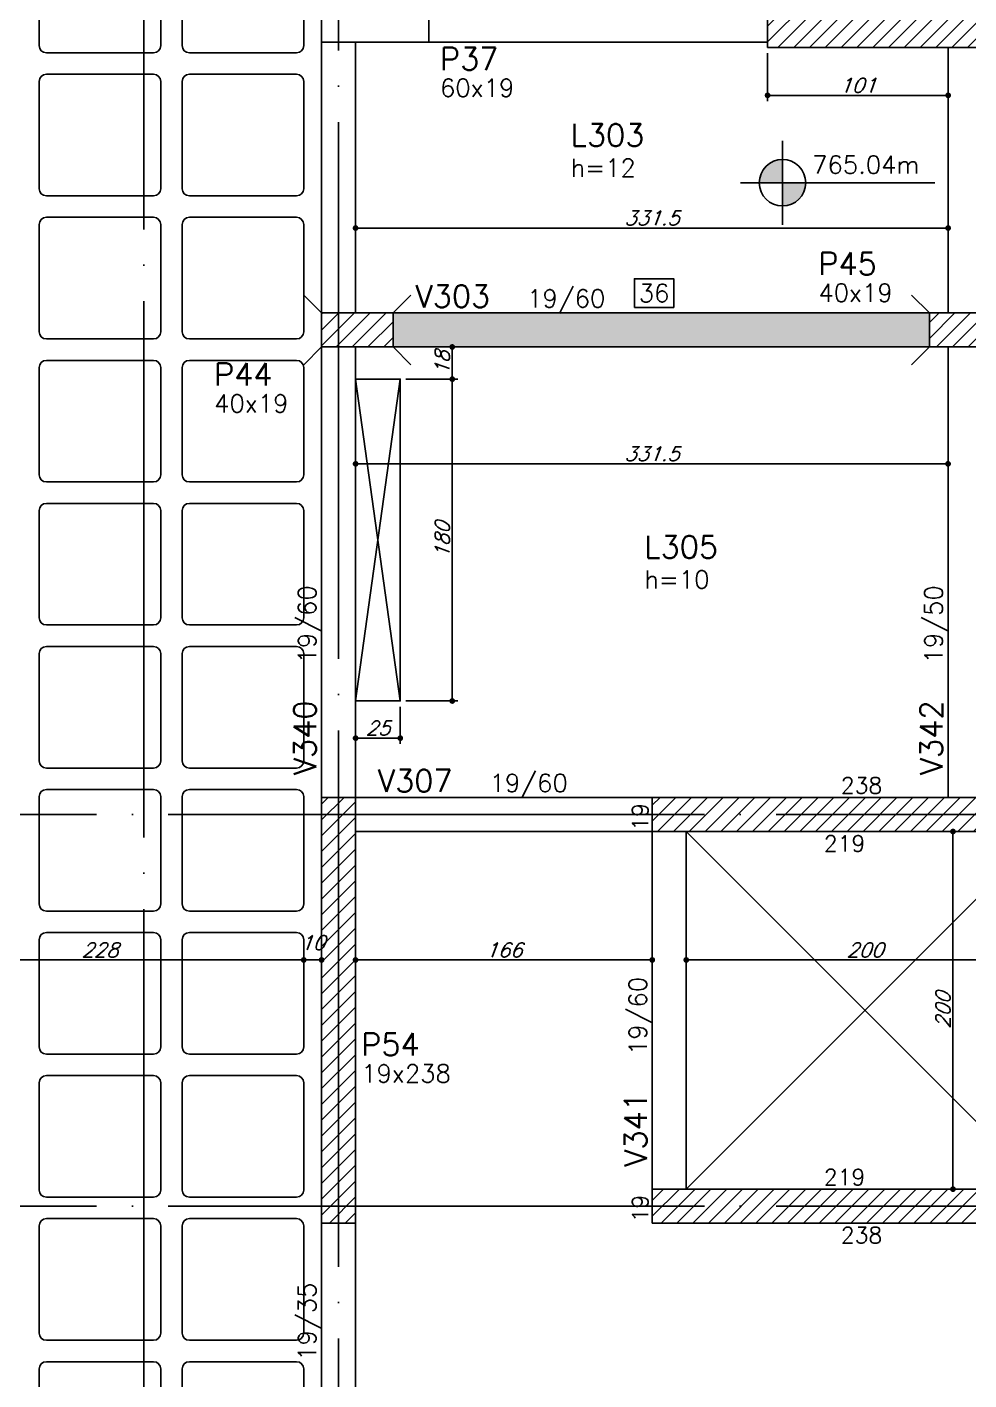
# Model space of a CAD drawing. Header units: millimetres. Extents: x -4107 to 5538, y -2094 to 2406.
# Drawn here: x -384 to 143, y 558 to 1314 of the extents above; entities that cross this region are included whole.
import ezdxf
from ezdxf.enums import TextEntityAlignment as Align

# ---------------------------------------------------------------- set-up
doc = ezdxf.new("R2010")
doc.units = ezdxf.units.MM
doc.header["$LTSCALE"] = 50
doc.linetypes.add('EIXO', pattern=[6.8, 6, -0.4, 0, -0.4])
for name, color, linetype in [('251', 5, 'Continuous'), ('F-COTAS', 106, 'Continuous'), ('F-COTAS-FUROS', 50, 'Continuous'), ('F-CUBETA', 1, 'Continuous'), ('F-DESNIVEL-1', 254, 'Continuous'), ('F-EIXO', 12, 'EIXO'), ('F-LAJES-DIM', 2, 'Continuous'), ('F-LAJES-NOME', 4, 'Continuous'), ('F-NÍVEL-PLANTA', 2, 'Continuous'), ('F-PILARES-DIM', 172, 'Continuous'), ('F-PILARES-HACH', 174, 'Continuous'), ('F-PILARES-M', 170, 'Continuous'), ('F-PILARES-N', 170, 'Continuous'), ('F-PILARES-NASCE', 4, 'Continuous'), ('F-PILARES-NOME', 170, 'Continuous'), ('F-PILARES-S', 170, 'Continuous'), ('F-TEXTO', 6, 'Continuous'), ('F-VIGAS', 3, 'Continuous'), ('F-VIGAS-DIM', 2, 'Continuous'), ('F-VIGAS-NOME', 4, 'Continuous'), ('F-VÃO', 1, 'Continuous')]:
    doc.layers.add(name, color=color, linetype=linetype)
doc.styles.add('CP-TEXT-INCL', font='simplex.shx', dxfattribs={"oblique": 20})
doc.styles.add('MCP', font='simplex.shx')
doc.styles.add('ROMANS', font='simplex.shx')
doc.dimstyles.new('CP-COTAS-50', dxfattribs={"dimscale": 0.64, "dimtxt": 12.5, "dimasz": 5, "dimexe": 5, "dimexo": 5, "dimgap": 2.5, "dimtad": 1, "dimdec": 1, "dimdsep": 46, "dimtxsty": 'CP-TEXT-INCL', "dimblk1": 'DOT', "dimblk2": 'DOT', "dimsah": 1, "dimcen": 9, "dimclrd": 256, "dimclre": 256, "dimclrt": 256, "dimadec": 0, "dimazin": 0, "dimtfac": 1, "dimtdec": 1, "dimtmove": 2, "dimatfit": 3, "dimldrblk": 'DOT', "dimfxl": 0, "dimtolj": 1, "dimarcsym": 0})
pattern_1 = [(45, (0, -5000), (-4.4194174, 4.4194174), [])]

# ---------------------------------------------------------------- blocks, each defined once
blk = doc.blocks.new('_VAONER063650636500869008690')
at = {"layer": '251', "color": 1}
for p, q in [((30, 34), (-30, 34)), ((-34, 30), (-34, -30)), ((34, -30), (34, 30)), ((-30, -34), (30, -34))]:
    blk.add_line(p, q, dxfattribs=at)
for centre, start, end in [((-30, 30), 90, 180), ((30, 30), 0, 90), ((-30, -30), 180, 270), ((30, -30), 270, 0)]:
    blk.add_arc(centre, 4, start, end, dxfattribs=at)
blk = doc.blocks.new('*U9')
at = {"layer": 'F-VIGAS-DIM', "color": 1}
blk.add_lwpolyline([(0, 0), (22, 0), (22, 16), (0, 16)], close=True, dxfattribs=at)
at = {"layer": 'F-VIGAS-DIM', "style": 'MCP'}
blk.add_attdef('DIM', text='', height=10, dxfattribs=at).set_placement((11, 8), align=Align.MIDDLE_CENTER)
blk = doc.blocks.new('Nível - Planta')
at = {"layer": 'F-NÍVEL-PLANTA'}
h = blk.add_hatch(color=71, dxfattribs=at)
h.paths.add_polyline_path([(0, 0), (0, 0.26, 0.414214), (-0.26, 0)])
h.paths.add_polyline_path([(0.26, 0), (0, 0), (0, -0.26, 0.414214)])
for p, q in [((0, -0.469), (0, 0.469)), ((-0.469, 0), (1.704, 0))]:
    blk.add_line(p, q, dxfattribs=at)
blk.add_circle((0, 0), 0.26, dxfattribs=at)
at = {"layer": 'F-TEXTO', "color": 3, "style": 'MCP'}
blk.add_attdef('NÍVEL', (0.333, 0.102), '', height=0.2, dxfattribs=at)
blk = doc.blocks.new('*U13')
at = {"layer": 'F-EIXO'}
blk.add_line((0, 0), (7397, 0), dxfattribs=at)
at = {"layer": 'F-TEXTO', "style": 'ROMANS'}
blk.add_attdef('EIXO', text='', height=17.5, dxfattribs=at).set_placement((-28.2072, 0), align=Align.MIDDLE_CENTER)
blk = doc.blocks.new('*U15')
at = {"layer": 'F-EIXO'}
blk.add_line((0, 0), (0, -3377.88), dxfattribs=at)
at = {"layer": 'F-TEXTO', "style": 'ROMANS'}
blk.add_attdef('EIXO', text='', height=17.5, rotation=360, dxfattribs=at).set_placement((0, 28.21), align=Align.MIDDLE_CENTER)
blk = doc.blocks.new('*U16')
at = {"layer": 'F-EIXO'}
blk.add_line((0, 0), (0, -3477.88), dxfattribs=at)
at = {"layer": 'F-TEXTO', "style": 'ROMANS'}
blk.add_attdef('EIXO', text='', height=17.5, rotation=360, dxfattribs=at).set_placement((0, 28.21), align=Align.MIDDLE_CENTER)
blk = doc.blocks.new('*U128')
at = {"layer": 'F-VÃO'}
for p, q in [((0, 0), (25, 180)), ((0, 180), (25, 0))]:
    blk.add_line(p, q, dxfattribs=at)
at = {"layer": 'F-VÃO', "color": 3}
blk.add_lwpolyline([(0, 0), (25, 0), (25, 180), (0, 180)], close=True, dxfattribs=at)
blk = doc.blocks.new('_DOT')
at = {"color": 0, "linetype": 'ByBlock'}
blk.add_line((-0.5, 0), (-1, 0), dxfattribs=at)
at = {"color": 0, "linetype": 'ByBlock', "const_width": 0.5}
blk.add_lwpolyline([(-0.25, 0, 1), (0.25, 0, 1)], format="xyb", close=True, dxfattribs=at)
blk = doc.blocks.new('*D158')
at = {"layer": 'DEFPOINTS', "color": 0, "transparency": 16777216}
for p in [(-159.57, 1135.5), (-145.92, 1135.5), (-175, 1117.5)]:
    blk.add_point(p, dxfattribs=at)
at = {"layer": 'F-COTAS-FUROS', "lineweight": -2, "transparency": 16777216}
for p, q in [((-156.37, 1135.5), (-142.72, 1135.5)), ((-145.92, 1120.7), (-145.92, 1132.3)), ((-171.8, 1117.5), (-142.72, 1117.5))]:
    blk.add_line(p, q, dxfattribs=at)
at = {"layer": 'F-COTAS-FUROS', "lineweight": -2, "transparency": 16777216, "xscale": 3.2, "yscale": 3.2, "zscale": 3.2}
for p, rotation in [((-145.92, 1135.5), 90), ((-145.92, 1117.5), 270)]:
    blk.add_blockref('_DOT', p, dxfattribs=dict(at, rotation=rotation))
at = {"layer": 'F-COTAS-FUROS', "transparency": 16777216, "insert": (-151.52, 1126.5), "char_height": 8, "attachment_point": 5, "rotation": 90, "style": 'CP-TEXT-INCL'}
blk.add_mtext('\\A1;18', dxfattribs=at)
blk = doc.blocks.new('*D159')
at = {"layer": 'DEFPOINTS', "color": 0, "transparency": 16777216}
for p in [(-175, 1117.5), (-175, 937.5), (-145.92, 937.5)]:
    blk.add_point(p, dxfattribs=at)
at = {"layer": 'F-COTAS-FUROS', "lineweight": -2, "transparency": 16777216}
for p, q in [((-171.8, 1117.5), (-142.72, 1117.5)), ((-145.92, 1114.3), (-145.92, 940.7)), ((-171.8, 937.5), (-142.72, 937.5))]:
    blk.add_line(p, q, dxfattribs=at)
at = {"layer": 'F-COTAS-FUROS', "lineweight": -2, "transparency": 16777216, "xscale": 3.2, "yscale": 3.2, "zscale": 3.2}
for p, rotation in [((-145.92, 1117.5), 90), ((-145.92, 937.5), 270)]:
    blk.add_blockref('_DOT', p, dxfattribs=dict(at, rotation=rotation))
at = {"layer": 'F-COTAS-FUROS', "transparency": 16777216, "insert": (-151.52, 1027.5), "char_height": 8, "attachment_point": 5, "rotation": 90, "style": 'CP-TEXT-INCL'}
blk.add_mtext('\\A1;180', dxfattribs=at)
blk = doc.blocks.new('*D160')
at = {"layer": 'DEFPOINTS', "color": 0, "transparency": 16777216}
for p in [(-200, 931.11), (-175, 937.5), (-200, 916.72)]:
    blk.add_point(p, dxfattribs=at)
at = {"layer": 'F-COTAS-FUROS', "lineweight": -2, "transparency": 16777216}
for p, q in [((-175, 934.3), (-175, 913.52)), ((-200, 927.91), (-200, 913.52)), ((-178.2, 916.72), (-196.8, 916.72))]:
    blk.add_line(p, q, dxfattribs=at)
at = {"layer": 'F-COTAS-FUROS', "lineweight": -2, "transparency": 16777216, "xscale": 3.2, "yscale": 3.2, "zscale": 3.2, "rotation": 180}
blk.add_blockref('_DOT', (-200, 916.72), dxfattribs=at)
at = {"layer": 'F-COTAS-FUROS', "lineweight": -2, "transparency": 16777216, "xscale": 3.2, "yscale": 3.2, "zscale": 3.2}
blk.add_blockref('_DOT', (-175, 916.72), dxfattribs=at)
at = {"layer": 'F-COTAS-FUROS', "transparency": 16777216, "insert": (-187.5, 922.32), "char_height": 8, "attachment_point": 5, "style": 'CP-TEXT-INCL'}
blk.add_mtext('\\A1;25', dxfattribs=at)
blk = doc.blocks.new('*D261')
at = {"layer": 'DEFPOINTS', "color": 0, "transparency": 16777216}
for p in [(-229, 792.68), (-457, 781.99), (-229, 781.99)]:
    blk.add_point(p, dxfattribs=at)
at = {"layer": 'F-COTAS', "lineweight": -2, "transparency": 16777216}
for p, q in [((-457, 785.19), (-457, 795.88)), ((-229, 785.19), (-229, 795.88)), ((-453.8, 792.68), (-232.2, 792.68))]:
    blk.add_line(p, q, dxfattribs=at)
at = {"layer": 'F-COTAS', "lineweight": -2, "transparency": 16777216, "xscale": 3.2, "yscale": 3.2, "zscale": 3.2, "rotation": 180}
blk.add_blockref('_DOT', (-457, 792.68), dxfattribs=at)
at = {"layer": 'F-COTAS', "lineweight": -2, "transparency": 16777216, "xscale": 3.2, "yscale": 3.2, "zscale": 3.2}
blk.add_blockref('_DOT', (-229, 792.68), dxfattribs=at)
at = {"layer": 'F-COTAS', "transparency": 16777216, "insert": (-343, 798.28), "char_height": 8, "attachment_point": 5, "style": 'CP-TEXT-INCL'}
blk.add_mtext('\\A1;228', dxfattribs=at)
blk = doc.blocks.new('*D262')
at = {"layer": 'DEFPOINTS', "color": 0, "transparency": 16777216}
for p in [(-219, 792.68), (-229, 785.62), (-219, 785.62)]:
    blk.add_point(p, dxfattribs=at)
at = {"layer": 'F-COTAS', "lineweight": -2, "transparency": 16777216}
for p, q in [((-229, 788.82), (-229, 795.88)), ((-219, 788.82), (-219, 795.88)), ((-225.8, 792.68), (-222.2, 792.68))]:
    blk.add_line(p, q, dxfattribs=at)
at = {"layer": 'F-COTAS', "lineweight": -2, "transparency": 16777216, "xscale": 3.2, "yscale": 3.2, "zscale": 3.2, "rotation": 180}
blk.add_blockref('_DOT', (-229, 792.68), dxfattribs=at)
at = {"layer": 'F-COTAS', "lineweight": -2, "transparency": 16777216, "xscale": 3.2, "yscale": 3.2, "zscale": 3.2}
blk.add_blockref('_DOT', (-219, 792.68), dxfattribs=at)
at = {"layer": 'F-COTAS', "transparency": 16777216, "insert": (-224, 802.28), "char_height": 8, "attachment_point": 5, "style": 'CP-TEXT-INCL'}
blk.add_mtext('\\A1;10', dxfattribs=at)
blk = doc.blocks.new('*D263')
at = {"layer": 'DEFPOINTS', "color": 0, "transparency": 16777216}
for p in [(-200, 792.68), (-34, 792.68), (-34, 792.68)]:
    blk.add_point(p, dxfattribs=at)
at = {"layer": 'F-COTAS', "lineweight": -2, "transparency": 16777216}
blk.add_line((-196.8, 792.68), (-37.2, 792.68), dxfattribs=at)
at = {"layer": 'F-COTAS', "lineweight": -2, "transparency": 16777216, "xscale": 3.2, "yscale": 3.2, "zscale": 3.2, "rotation": 180}
blk.add_blockref('_DOT', (-200, 792.68), dxfattribs=at)
at = {"layer": 'F-COTAS', "lineweight": -2, "transparency": 16777216, "xscale": 3.2, "yscale": 3.2, "zscale": 3.2}
blk.add_blockref('_DOT', (-34, 792.68), dxfattribs=at)
at = {"layer": 'F-COTAS', "transparency": 16777216, "insert": (-117, 798.28), "char_height": 8, "attachment_point": 5, "style": 'CP-TEXT-INCL'}
blk.add_mtext('\\A1;166', dxfattribs=at)
blk = doc.blocks.new('*D264')
at = {"layer": 'DEFPOINTS', "color": 0, "transparency": 16777216}
for p in [(-15, 792.68), (185, 792.68), (185, 792.68)]:
    blk.add_point(p, dxfattribs=at)
at = {"layer": 'F-COTAS', "lineweight": -2, "transparency": 16777216}
blk.add_line((-11.8, 792.68), (181.8, 792.68), dxfattribs=at)
at = {"layer": 'F-COTAS', "lineweight": -2, "transparency": 16777216, "xscale": 3.2, "yscale": 3.2, "zscale": 3.2, "rotation": 180}
blk.add_blockref('_DOT', (-15, 792.68), dxfattribs=at)
at = {"layer": 'F-COTAS', "lineweight": -2, "transparency": 16777216, "xscale": 3.2, "yscale": 3.2, "zscale": 3.2}
blk.add_blockref('_DOT', (185, 792.68), dxfattribs=at)
at = {"layer": 'F-COTAS', "transparency": 16777216, "insert": (85, 798.28), "char_height": 8, "attachment_point": 5, "style": 'CP-TEXT-INCL'}
blk.add_mtext('\\A1;200', dxfattribs=at)
blk = doc.blocks.new('*D273')
at = {"layer": 'DEFPOINTS', "color": 0, "transparency": 16777216}
for p in [(-200, 1195.54), (131.5, 1201.99), (131.5, 1195.54)]:
    blk.add_point(p, dxfattribs=at)
at = {"layer": 'F-COTAS', "lineweight": -2, "transparency": 16777216}
for p, q in [((-200, 1198.74), (-200, 1205.19)), ((131.5, 1198.74), (131.5, 1205.19)), ((-196.8, 1201.99), (128.3, 1201.99))]:
    blk.add_line(p, q, dxfattribs=at)
at = {"layer": 'F-COTAS', "lineweight": -2, "transparency": 16777216, "xscale": 3.2, "yscale": 3.2, "zscale": 3.2, "rotation": 180}
blk.add_blockref('_DOT', (-200, 1201.99), dxfattribs=at)
at = {"layer": 'F-COTAS', "lineweight": -2, "transparency": 16777216, "xscale": 3.2, "yscale": 3.2, "zscale": 3.2}
blk.add_blockref('_DOT', (131.5, 1201.99), dxfattribs=at)
at = {"layer": 'F-COTAS', "transparency": 16777216, "insert": (-34.25, 1207.59), "char_height": 8, "attachment_point": 5, "style": 'CP-TEXT-INCL'}
blk.add_mtext('\\A1;331.5', dxfattribs=at)
blk = doc.blocks.new('*D277')
at = {"layer": 'DEFPOINTS', "color": 0, "transparency": 16777216}
for p in [(-200, 1067.51), (131.5, 1070.13), (131.5, 1067.51)]:
    blk.add_point(p, dxfattribs=at)
at = {"layer": 'F-COTAS', "lineweight": -2, "transparency": 16777216}
for p, q in [((-200, 1070.71), (-200, 1073.33)), ((-196.8, 1070.13), (128.3, 1070.13)), ((131.5, 1070.71), (131.5, 1073.33))]:
    blk.add_line(p, q, dxfattribs=at)
at = {"layer": 'F-COTAS', "lineweight": -2, "transparency": 16777216, "xscale": 3.2, "yscale": 3.2, "zscale": 3.2, "rotation": 180}
blk.add_blockref('_DOT', (-200, 1070.13), dxfattribs=at)
at = {"layer": 'F-COTAS', "lineweight": -2, "transparency": 16777216, "xscale": 3.2, "yscale": 3.2, "zscale": 3.2}
blk.add_blockref('_DOT', (131.5, 1070.13), dxfattribs=at)
at = {"layer": 'F-COTAS', "transparency": 16777216, "insert": (-34.25, 1075.73), "char_height": 8, "attachment_point": 5, "style": 'CP-TEXT-INCL'}
blk.add_mtext('\\A1;331.5', dxfattribs=at)
blk = doc.blocks.new('*D280')
at = {"layer": 'DEFPOINTS', "color": 0, "transparency": 16777216}
for p in [(129.52, 864.5), (134.22, 864.5), (129.52, 664.5)]:
    blk.add_point(p, dxfattribs=at)
at = {"layer": 'F-COTAS', "lineweight": -2, "transparency": 16777216}
for p, q in [((132.72, 864.5), (137.42, 864.5)), ((134.22, 667.7), (134.22, 861.3)), ((132.72, 664.5), (137.42, 664.5))]:
    blk.add_line(p, q, dxfattribs=at)
at = {"layer": 'F-COTAS', "lineweight": -2, "transparency": 16777216, "xscale": 3.2, "yscale": 3.2, "zscale": 3.2}
for p, rotation in [((134.22, 864.5), 90), ((134.22, 664.5), 270)]:
    blk.add_blockref('_DOT', p, dxfattribs=dict(at, rotation=rotation))
at = {"layer": 'F-COTAS', "transparency": 16777216, "insert": (128.62, 764.5), "char_height": 8, "attachment_point": 5, "rotation": 90, "style": 'CP-TEXT-INCL'}
blk.add_mtext('\\A1;200', dxfattribs=at)
blk = doc.blocks.new('*D281')
at = {"layer": 'DEFPOINTS', "color": 0, "transparency": 16777216}
for p in [(30.5, 1303), (131.5, 1283.75), (131.5, 1276.21)]:
    blk.add_point(p, dxfattribs=at)
at = {"layer": 'F-COTAS', "lineweight": -2, "transparency": 16777216}
for p, q in [((30.5, 1299.8), (30.5, 1273.01)), ((131.5, 1280.55), (131.5, 1273.01)), ((33.7, 1276.21), (128.3, 1276.21))]:
    blk.add_line(p, q, dxfattribs=at)
at = {"layer": 'F-COTAS', "lineweight": -2, "transparency": 16777216, "xscale": 3.2, "yscale": 3.2, "zscale": 3.2, "rotation": 180}
blk.add_blockref('_DOT', (30.5, 1276.21), dxfattribs=at)
at = {"layer": 'F-COTAS', "lineweight": -2, "transparency": 16777216, "xscale": 3.2, "yscale": 3.2, "zscale": 3.2}
blk.add_blockref('_DOT', (131.5, 1276.21), dxfattribs=at)
at = {"layer": 'F-COTAS', "transparency": 16777216, "insert": (81, 1281.81), "char_height": 8, "attachment_point": 5, "style": 'CP-TEXT-INCL'}
blk.add_mtext('\\A1;101', dxfattribs=at)

msp = doc.modelspace()

# ---------------------------------------------------------------- hatches: boundary and pattern name
at = {"layer": 'F-PILARES-HACH', "linetype": 'Continuous'}
h = msp.add_hatch(dxfattribs=at)
h.set_pattern_fill('ANSI31', color=256, scale=50, style=0)
h.set_pattern_definition(pattern_1)
h.paths.add_polyline_path([(30.5, 1303), (230.5, 1303), (230.5, 1328), (30.5, 1328)], flags=16)
h = msp.add_hatch(dxfattribs=at)
h.set_pattern_fill('ANSI31', color=256, scale=50, style=0)
h.set_pattern_definition(pattern_1)
h.paths.add_polyline_path([(-219, 1135.5), (-179, 1135.5), (-179, 1154.5), (-219, 1154.5)], flags=16)
h = msp.add_hatch(dxfattribs=at)
h.set_pattern_fill('ANSI31', color=256, scale=50, style=0)
h.set_pattern_definition(pattern_1)
h.paths.add_polyline_path([(121, 1135.5), (161, 1135.5), (161, 1154.5), (121, 1154.5)], flags=16)
h = msp.add_hatch(dxfattribs=at)
h.set_pattern_fill('ANSI31', color=256, scale=50, style=0)
h.set_pattern_definition(pattern_1)
h.paths.add_polyline_path([(-219, 645.5), (-200, 645.5), (-200, 883.5), (-219, 883.5)], flags=16)
h = msp.add_hatch(dxfattribs=at)
h.set_pattern_fill('ANSI31', color=256, scale=50, style=0)
h.set_pattern_definition(pattern_1)
h.paths.add_polyline_path([(204, 645.5), (204, 883.5), (-34, 883.5), (-34, 864.5), (185, 864.5), (185, 664.5), (-34, 664.5), (-34, 645.5)], flags=16)

# ---------------------------------------------------------------- linework, layer by layer
at = {"layer": 'F-DESNIVEL-1', "linetype": 'Continuous'}
for points in [[(-179, 1135.5), (121, 1135.5), (121, 1154.5)], [(-179, 1135.5), (121, 1154.5), (-179, 1154.5)], [(-179, 1135.5), (-179, 1154.5), (-179, 1135.5)]]:
    msp.add_solid(points, dxfattribs=at)
at = {"layer": 'F-PILARES-M', "linetype": 'Continuous'}
msp.add_lwpolyline([(-219, 1306), (-159, 1306), (-159, 1325), (-219, 1325), (-219, 1306)], dxfattribs=at)
at = {"layer": 'F-PILARES-N', "linetype": 'Continuous'}
for points in [[(-219, 1135.5), (-179, 1135.5), (-179, 1154.5), (-219, 1154.5), (-219, 1135.5)], [(121, 1135.5), (161, 1135.5), (161, 1154.5), (121, 1154.5), (121, 1135.5)]]:
    msp.add_lwpolyline(points, dxfattribs=at)
at = {"layer": 'F-PILARES-NASCE', "linetype": 'Continuous'}
for p, q in [((-219, 1154.5), (-229, 1164.5)), ((-179, 1154.5), (-169, 1164.5)), ((121, 1154.5), (111, 1164.5)), ((-219, 1135.5), (-229, 1125.5)), ((-179, 1135.5), (-169, 1125.5)), ((121, 1135.5), (111, 1125.5))]:
    msp.add_line(p, q, dxfattribs=at)
at = {"layer": 'F-PILARES-S'}
msp.add_lwpolyline([(30.5, 1303), (230.5, 1303), (230.5, 1328), (30.5, 1328), (30.5, 1303)], dxfattribs=at)
at = {"layer": 'F-PILARES-S', "linetype": 'Continuous'}
for points in [[(-219, 645.5), (-200, 645.5), (-200, 883.5), (-219, 883.5), (-219, 645.5)], [(204, 645.5), (204, 883.5), (-34, 883.5), (-34, 864.5), (185, 864.5), (185, 664.5), (-34, 664.5), (-34, 645.5), (204, 645.5)]]:
    msp.add_lwpolyline(points, dxfattribs=at)
at = {"layer": 'F-VIGAS'}
for points in [[(-219, 1306), (-219, 1154.5)], [(-200, 1154.5), (-200, 1306)], [(-159, 1306), (30.5, 1306)], [(131.5, 1303), (131.5, 1154.5)], [(121, 1154.5), (-179, 1154.5)], [(-219, 1135.5), (-219, 883.5)], [(-200, 883.5), (-200, 1135.5)], [(-179, 1135.5), (121, 1135.5)], [(131.5, 1135.5), (131.5, 883.5)], [(-34, 883.5), (-200, 883.5)], [(-200, 864.5), (-34, 864.5)], [(-34, 864.5), (-34, 664.5)], [(-15, 664.5), (-15, 864.5)], [(-219, 645.5), (-219, 493.5)], [(-200, 493.5), (-200, 645.5)]]:
    msp.add_lwpolyline(points, dxfattribs=at)
at = {"layer": 'F-VÃO'}
for p, q in [((-15, 664.5), (185, 864.5)), ((-15, 864.5), (185, 664.5))]:
    msp.add_line(p, q, dxfattribs=at)

# ---------------------------------------------------------------- block references
at = {"layer": 'F-CUBETA'}
for p in [(-343, 1334), (-263, 1334), (-343, 1254), (-263, 1254), (-343, 1174), (-263, 1174), (-343, 1094), (-263, 1094), (-343, 1014), (-263, 1014), (-343, 934), (-263, 934), (-343, 854), (-263, 854), (-343, 774), (-263, 774), (-343, 694), (-263, 694), (-343, 614), (-263, 614), (-343, 534), (-263, 534)]:
    msp.add_blockref('_VAONER063650636500869008690', p, dxfattribs=at)
at = {"layer": 'F-EIXO', "linetype": 'Continuous'}
for name, p in [('*U16', (-209.5, 1941.357)), ('*U15', (-318.5, 1841.357)), ('*U13', (-3705.761, 874)), ('*U13', (-3705.761, 655))]:
    msp.add_blockref(name, p, dxfattribs=at)
at = {"layer": 'F-NÍVEL-PLANTA', "linetype": 'Continuous', "xscale": 50, "yscale": 50, "zscale": 50}
msp.add_blockref('Nível - Planta', (38.832, 1227.327), dxfattribs=at).add_auto_attribs({'NÍVEL': '765.04m'})
at = {"layer": 'F-VIGAS-DIM', "linetype": 'Continuous'}
msp.add_blockref('*U9', (-44, 1157.625), dxfattribs=at).add_auto_attribs({'DIM': '36'})
at = {"layer": 'F-VÃO'}
msp.add_blockref('*U128', (-200, 937.5), dxfattribs=at)

# ---------------------------------------------------------------- texts
at = {"layer": 'F-LAJES-DIM', "linetype": 'Continuous', "style": 'ROMANS'}
for s, p in [('h=12', (-79.665, 1230.706)), ('h=10', (-38.472, 1000.431))]:
    msp.add_text(s, height=10, dxfattribs=at).set_placement(p)
at = {"layer": 'F-LAJES-NOME', "linetype": 'Continuous', "style": 'ROMANS'}
for s, p in [('L303', (-79.665, 1247.706)), ('L305', (-38.472, 1017.431))]:
    msp.add_text(s, height=12.5, dxfattribs=at).set_placement(p)
at = {"layer": 'F-PILARES-DIM', "linetype": 'Continuous', "style": 'ROMANS'}
for s, height, p in [('60x19', 10, (-152.75, 1275.375)), ('40x19', 10, (58.925, 1160.811)), ('40x19', 10, (-279.142, 1098.908)), ('238', 9, (71.5, 885.75)), ('219', 9, (62, 853.25)), ('19x238', 10, (-196.814, 724.162)), ('219', 9, (62, 666.75)), ('238', 9, (71.5, 634.25))]:
    msp.add_text(s, height=height, dxfattribs=at).set_placement(p)
for p in [(-36.25, 865), (-36.25, 646)]:
    msp.add_text('19', height=9, rotation=90, dxfattribs=at).set_placement(p)
at = {"layer": 'F-PILARES-NOME', "linetype": 'Continuous', "style": 'ROMANS'}
for s, p in [('P37', (-152.75, 1290.375)), ('P45', (58.925, 1175.811)), ('P44', (-279.142, 1113.908)), ('P54', (-196.814, 739.162))]:
    msp.add_text(s, height=12.5, dxfattribs=at).set_placement(p)
at = {"layer": 'F-VIGAS-DIM', "linetype": 'Continuous', "style": 'ROMANS'}
for p in [(-104, 1157.625), (-125, 886.625)]:
    msp.add_text('19/60', height=10, dxfattribs=at).set_placement(p)
for s, p in [('19/60', (-222.125, 958.5)), ('19/50', (128.375, 958.5)), ('19/60', (-37.125, 739.5)), ('19/35', (-222.125, 568.5))]:
    msp.add_text(s, height=10, rotation=90, dxfattribs=at).set_placement(p)
at = {"layer": 'F-VIGAS-NOME', "linetype": 'Continuous', "style": 'ROMANS'}
for s, p in [('V303', (-166.5, 1157.625)), ('V307', (-187.5, 886.625))]:
    msp.add_text(s, height=12.5, dxfattribs=at).set_placement(p)
for s, p in [('V340', (-222.125, 896)), ('V342', (128.375, 896)), ('V341', (-37.125, 677))]:
    msp.add_text(s, height=12.5, rotation=90, dxfattribs=at).set_placement(p)

# ---------------------------------------------------------------- dimensions: what is measured, and where the dimension line sits
at = {"layer": 'F-COTAS'}
for base, p1, p2, picture, middle in [((131.5, 1276.206), (30.5, 1303), (131.5, 1283.747), '*D281', (81, 1281.806)), ((131.5, 1201.992), (-200, 1195.538), (131.5, 1195.538), '*D273', (-34.25, 1207.592)), ((131.5, 1070.125), (-200, 1067.506), (131.5, 1067.506), '*D277', (-34.25, 1075.725)), ((-229, 792.684), (-457, 781.988), (-229, 781.988), '*D261', (-343, 798.284)), ((-219, 792.684), (-229, 785.621), (-219, 785.621), '*D262', (-224, 802.284)), ((-34, 792.684), (-200, 792.684), (-34, 792.684), '*D263', (-117, 798.284)), ((185, 792.684), (-15, 792.684), (185, 792.684), '*D264', (85, 798.284))]:
    dim = msp.add_linear_dim(base=base, p1=p1, p2=p2, dimstyle='CP-COTAS-50', override={"dimscale": 0.64, "dimfxl": 7.5}, dxfattribs=at)
    dim.commit()
    dim.dimension.update_dxf_attribs({"geometry": picture, "text_midpoint": middle})
dim = msp.add_linear_dim(base=(134.215, 864.5), p1=(129.524, 664.5), p2=(129.524, 864.5), angle=90, dimstyle='CP-COTAS-50', override={"dimscale": 0.64, "dimfxl": 7.5}, dxfattribs=at)
dim.commit()
dim.dimension.update_dxf_attribs({"geometry": '*D280', "text_midpoint": (128.615, 764.5)})
at = {"layer": 'F-COTAS-FUROS'}
for base, p2, picture, middle in [((-145.922, 1135.5), (-159.568, 1135.5), '*D158', (-151.522, 1126.5)), ((-145.922, 937.5), (-175, 937.5), '*D159', (-151.522, 1027.5))]:
    dim = msp.add_linear_dim(base=base, p1=(-175, 1117.5), p2=p2, angle=90, dimstyle='CP-COTAS-50', override={"dimfxl": 7.5}, dxfattribs=at)
    dim.commit()
    dim.dimension.update_dxf_attribs({"geometry": picture, "text_midpoint": middle})
dim = msp.add_linear_dim(base=(-200, 916.723), p1=(-175, 937.5), p2=(-200, 931.108), dimstyle='CP-COTAS-50', override={"dimfxl": 7.5}, dxfattribs=at)
dim.commit()
dim.dimension.update_dxf_attribs({"geometry": '*D160', "text_midpoint": (-187.5, 922.323)})

doc.saveas('drawing.dxf')
